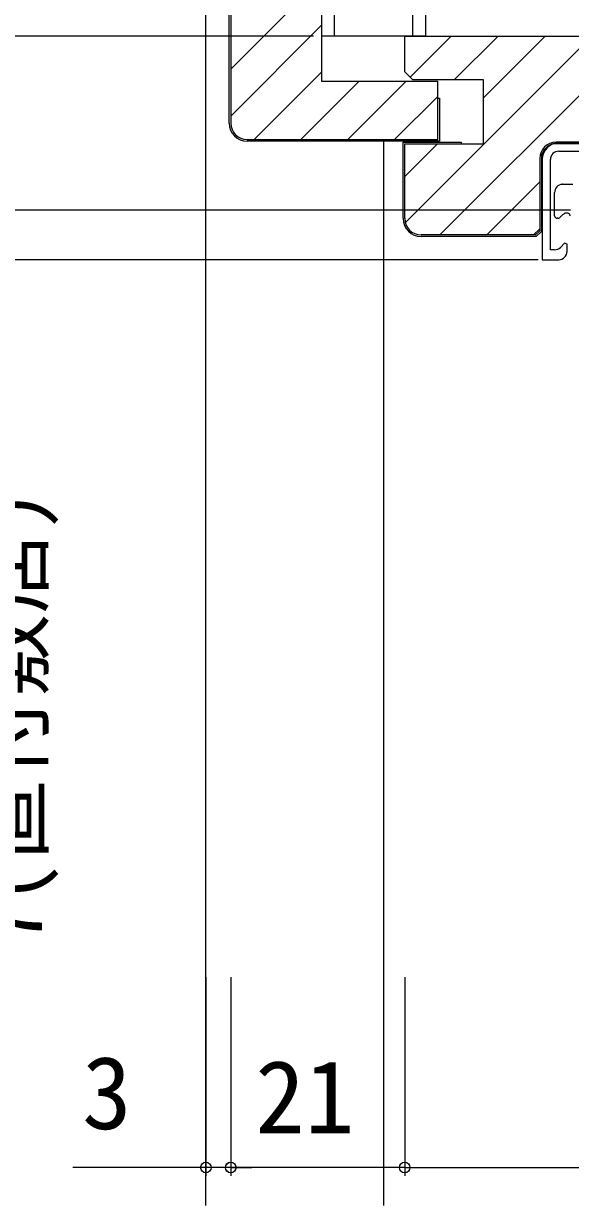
# Model space of a CAD drawing. Units: millimetres, scale not verified. Extents: x -525 to 525, y -783 to 779.
# Drawn here: x -375 to -309, y 407.5 to 550.2 of the extents above; entities that cross this region are included whole.
import ezdxf
from ezdxf.enums import TextEntityAlignment as Align

# ---------------------------------------------------------------- set-up
doc = ezdxf.new("R2010")
doc.units = ezdxf.units.MM
doc.header["$LTSCALE"] = 4
for name, color, linetype in [('0-3_YKK_11', 7, 'Continuous'), ('0-5_YKK_12', 2, 'Continuous'), ('0-8_YKK_D', 6, 'Continuous'), ('0-A_YSS_K', 3, 'Continuous'), ('0-B_YSS_KE', 3, 'Continuous')]:
    doc.layers.add(name, color=color, linetype=linetype)
doc.layers.add('0-6_YKK_13', color=4, linetype='Continuous', lineweight=18)
doc.styles.add('ＭＳ ゴシック', font='')
doc.styles.get('ＭＳ ゴシック').set_extended_font_data('MS Gothic')

msp = doc.modelspace()

# ---------------------------------------------------------------- linework, layer by layer
at = {"layer": '0-3_YKK_11'}
for points in [[(-260.999, 535.801), (-286.999, 535.801), (-286.999, 538.701), (-298.999, 538.701), (-298.999, 535.801), (-310.399, 535.801)], [(-310.399, 534.801), (-297.999, 534.801), (-297.999, 537.501), (-293.458, 537.501), (-293.274, 537.621), (-292.724, 537.621), (-292.541, 537.501), (-287.999, 537.501), (-287.999, 534.801), (-275.599, 534.801)], [(-312.399, 533.801), (-312.399, 521.701), (-310.399, 521.701)], [(-310.896, 522.901), (-311.399, 522.901), (-311.399, 533.801)], [(-309.399, 522.701), (-309.399, 523.572), (-309.691, 523.693), (-310.189, 523.194)]]:
    msp.add_lwpolyline(points, dxfattribs=at)
for centre, radius, start, end in [((-310.399, 533.801), 2, 90, 180), ((-310.399, 533.801), 1, 90, 180), ((-310.896, 523.901), 1, 270, 315), ((-310.399, 522.701), 1, 270, 360)]:
    msp.add_arc(centre, radius, start, end, dxfattribs=at)
at = {"layer": '0-5_YKK_12'}
for p, q in [((-352.998, 407.537), (-352.998, 560.201)), ((-331.499, 407.537), (-331.499, 536.201))]:
    msp.add_line(p, q, dxfattribs=at)
at = {"layer": '0-6_YKK_13'}
for p, q in [((-309.899, 530.801), (-308.699, 530.801)), ((-310.899, 527.001), (-310.899, 529.801)), ((-310.51, 526.701), (-310.599, 526.701)), ((-309.936, 527.099), (-310.315, 526.774)), ((-309.797, 527.217), (-309.936, 527.099)), ((-309.759, 527.247), (-309.797, 527.217))]:
    msp.add_line(p, q, dxfattribs=at)
for centre, radius, start, end in [((-309.899, 529.801), 1, 93.6951, 180), ((-309.899, 529.801), 1, 90, 93.6951), ((-310.599, 527.001), 0.3, 180, 270), ((-310.51, 527.001), 0.3, 270, 310.60129), ((-309.472, 526.838), 0.5, 18.43495, 125.07316)]:
    msp.add_arc(centre, radius, start, end, dxfattribs=at)
at = {"layer": '0-8_YKK_D'}
for p, q in [((-339.996, 548.701), (-428.998, 548.701)), ((-308.999, 527.701), (-428.998, 527.701)), ((-308.999, 527.701), (-428.998, 527.701)), ((-308.999, 527.701), (-403.998, 527.701)), ((-312.899, 521.701), (-403.998, 521.701)), ((-352.998, 435.106), (-352.998, 411.106)), ((-349.999, 435.106), (-349.999, 411.106)), ((-349.996, 435.106), (-349.996, 411.106)), ((-328.999, 435.106), (-328.999, 411.106)), ((-328.999, 435.106), (-328.999, 411.106)), ((-352.998, 412.106), (-369.053, 412.106)), ((-349.996, 412.106), (-352.998, 412.106)), ((-328.999, 412.106), (-349.999, 412.106)), ((-349.996, 412.106), (-347.446, 412.106)), ((-328.999, 412.106), (-218.999, 412.106))]:
    msp.add_line(p, q, dxfattribs=at)
for centre in [(-352.998, 412.106), (-349.999, 412.106), (-349.996, 412.106), (-328.999, 412.106), (-328.999, 412.106)]:
    msp.add_circle(centre, 0.637, dxfattribs=at)
at = {"layer": '0-A_YSS_K'}
for p, q in [((-338.999, 548.701), (-338.999, 593.701)), ((-337.499, 593.701), (-337.499, 548.701)), ((-327.999, 548.701), (-327.999, 593.701)), ((-349.999, 544.702), (-339.003, 555.699)), ((-349.999, 539.046), (-339.003, 550.042)), ((-328.928, 526.172), (-306.399, 548.701)), ((-328.334, 543.736), (-323.369, 548.701)), ((-326.499, 548.701), (-221.499, 548.701)), ((-324.742, 524.701), (-300.742, 548.701)), ((-323.013, 543.401), (-317.713, 548.701)), ((-319.499, 541.258), (-312.056, 548.701)), ((-347.187, 536.201), (-338.999, 544.389)), ((-341.53, 536.201), (-334.53, 543.201)), ((-335.873, 536.201), (-328.873, 543.201)), ((-330.216, 536.201), (-324.999, 541.418)), ((-328.999, 531.758), (-325.056, 535.701)), ((-319.085, 524.701), (-312.699, 531.087)), ((-313.428, 524.701), (-312.699, 525.43))]:
    msp.add_line(p, q, dxfattribs=at)
msp.add_lwpolyline([(-326.499, 593.701), (-326.499, 548.701), (-338.999, 548.701)], dxfattribs=at)
at = {"layer": '0-B_YSS_KE'}
for p, q in [((-350.199, 538.201), (-350.199, 558.201)), ((-349.999, 558.201), (-349.999, 538.201))]:
    msp.add_line(p, q, dxfattribs=at)
for points in [[(-338.999, 543.201), (-338.999, 560.201), (-347.999, 560.201)], [(-328.999, 548.701), (-218.999, 548.701), (-218.999, 544.401), (-219.999, 543.401), (-228.499, 543.401), (-228.499, 535.701), (-225.999, 535.701), (-218.999, 535.701), (-218.999, 526.701)], [(-328.999, 526.701), (-328.999, 535.701), (-321.999, 535.701), (-319.499, 535.701), (-319.499, 543.401), (-327.999, 543.401), (-328.999, 544.401), (-328.999, 548.701)], [(-347.999, 536.201), (-324.999, 536.201), (-324.999, 543.201), (-338.999, 543.201)], [(-324.999, 541.201), (-324.799, 541.201), (-324.799, 536.001), (-347.999, 536.001)], [(-237.299, 535.901), (-245.499, 535.901), (-245.499, 538.701), (-264.499, 538.701), (-264.499, 535.901), (-283.499, 535.901), (-283.499, 538.701), (-302.499, 538.701), (-302.499, 535.901), (-310.699, 535.901)], [(-329.199, 526.701), (-329.199, 535.901), (-322.199, 535.901), (-322.199, 535.701)], [(-304.399, 535.901), (-304.399, 535.701), (-310.699, 535.701)], [(-312.699, 533.901), (-312.699, 525.201), (-313.199, 524.701), (-326.999, 524.701)], [(-312.499, 533.901), (-312.499, 525.119), (-313.116, 524.501), (-326.999, 524.501)]]:
    msp.add_lwpolyline(points, dxfattribs=at)
for centre, radius, start, end in [((-347.999, 538.201), 2.2, 180, 270), ((-347.999, 538.201), 2, 180, 270), ((-310.699, 533.901), 2, 90.00001, 179.99999), ((-310.699, 533.901), 1.8, 90.00001, 179.99999), ((-326.999, 526.701), 2.2, 180.00001, 269.99999), ((-326.999, 526.701), 2, 180.00001, 269.99999)]:
    msp.add_arc(centre, radius, start, end, dxfattribs=at)

# ---------------------------------------------------------------- texts
at = {"layer": '0-8_YKK_D', "style": 'ＭＳ ゴシック'}
msp.add_text('7(直付敷居)', height=7.331, rotation=90, dxfattribs=at).set_placement((-370.581, 438.976), align=Align.BOTTOM_LEFT)
for s, p in [('3', (-367.939, 414.106)), ('21', (-347.033, 413.606))]:
    msp.add_text(s, height=8.798, dxfattribs=at).set_placement(p, align=Align.BOTTOM_LEFT)

doc.saveas('drawing.dxf')
